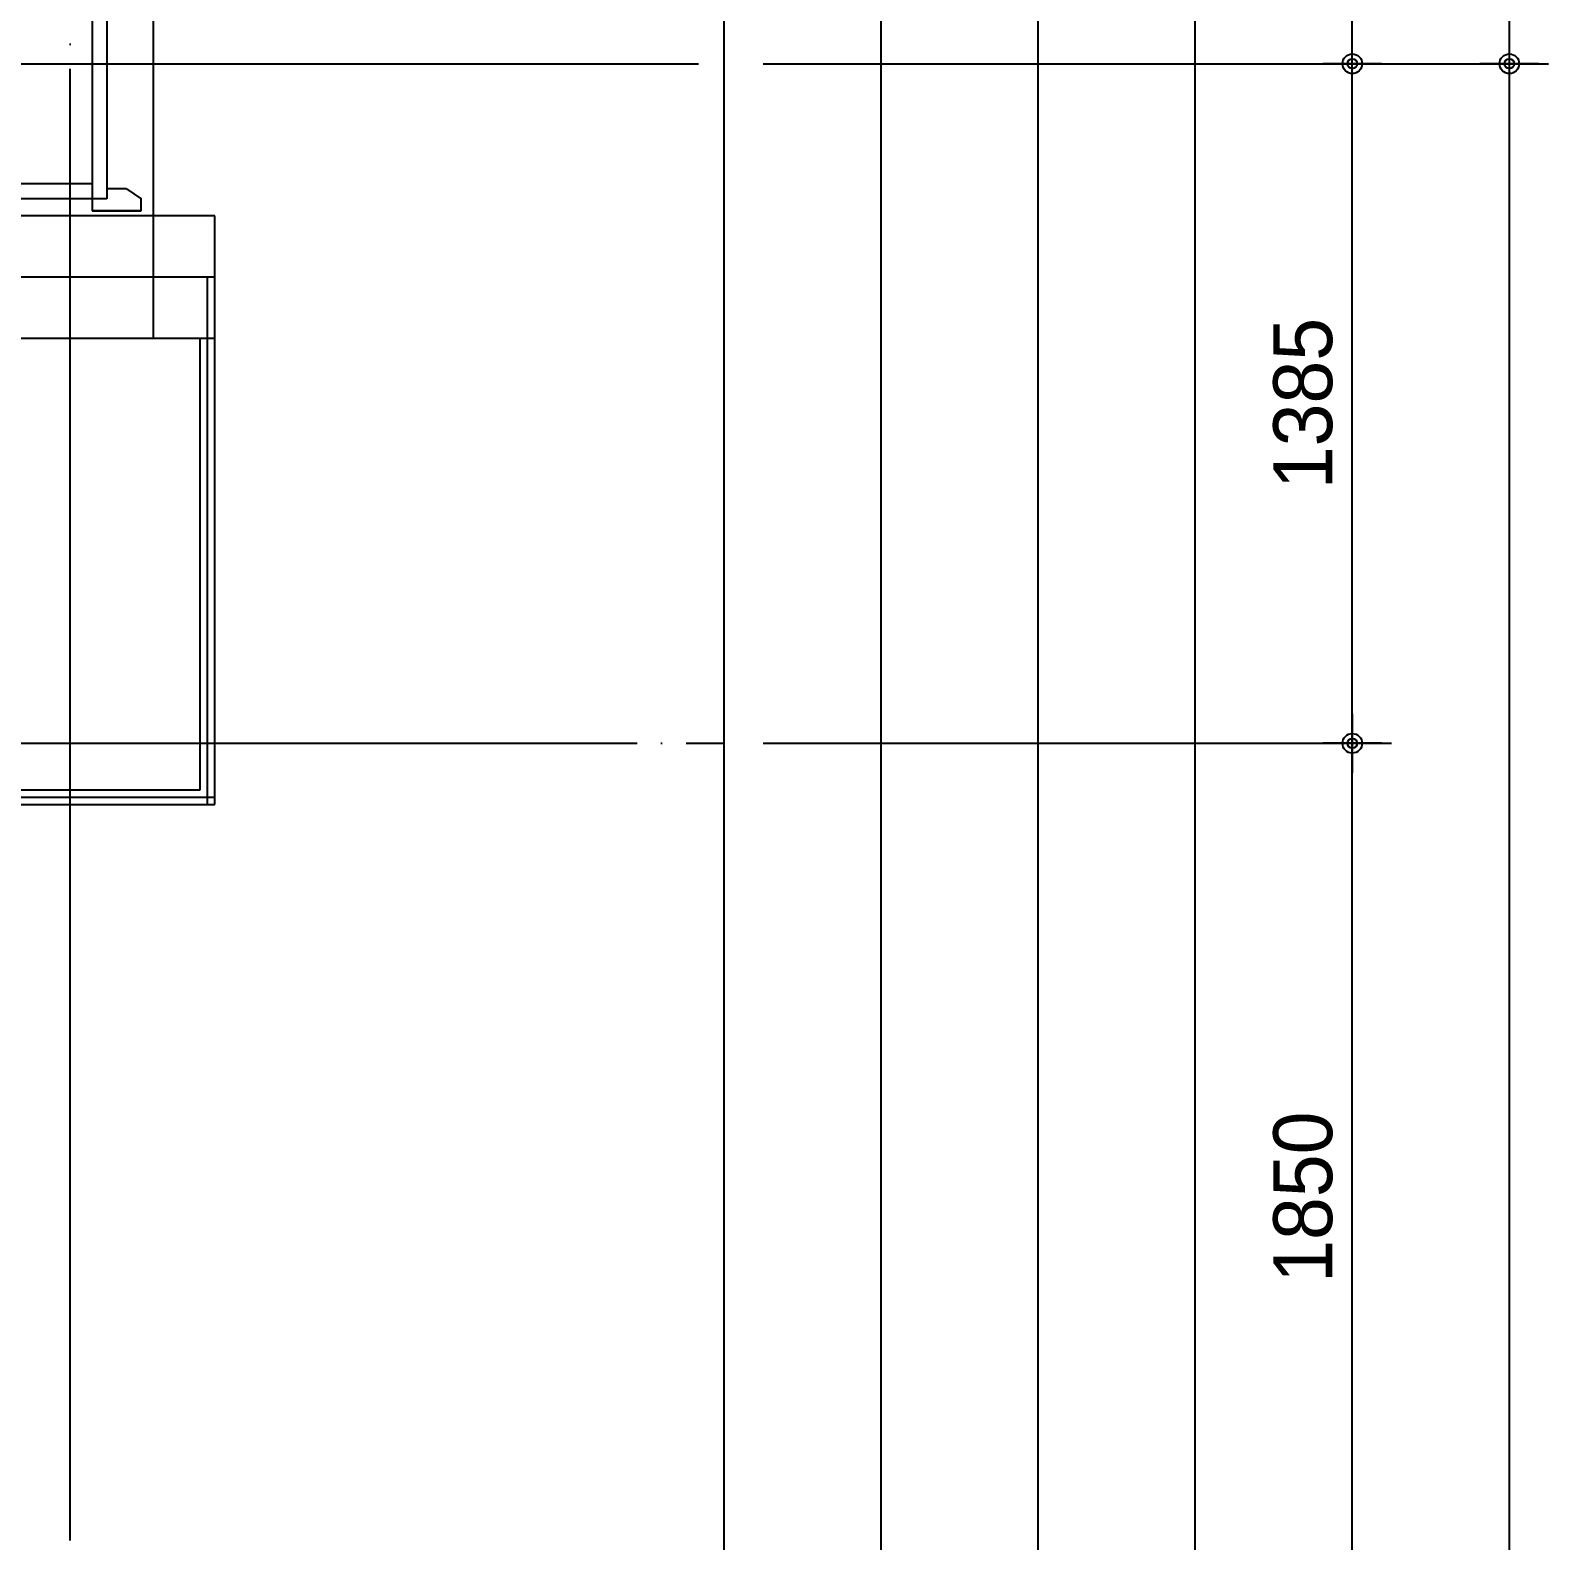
# Model space of a CAD drawing. Header units: millimetres. Extents: x -24416 to 92204, y -190080 to 23760.
# Drawn here: x 18557 to 21650, y 12827 to 15905 of the extents above; entities that cross this region are included whole.
import ezdxf
from ezdxf.enums import TextEntityAlignment as Align
from ezdxf.xclip import XClip

# ---------------------------------------------------------------- set-up
doc = ezdxf.new("R2010")
doc.units = ezdxf.units.MM
doc.header["$LTSCALE"] = 50
doc.header["$XCLIPFRAME"] = 0
doc.linetypes.add('AUDIT_D_220706163347-0', pattern=[0])
doc.linetypes.add('CEN', pattern=[62, 60, -1, 0, -1])
doc.layers.get('defpoints').update_dxf_attribs({"color": 139})
for name, color, linetype in [('A-STEEL', 4, 'Continuous'), ('AA-XXXX-DIMS', 7, 'Continuous'), ('CEN_CON', 1, 'CEN'), ('CONC', 2, 'Continuous'), ('DIM', 7, 'AUDIT_D_220706163347-0'), ('DOOR', 4, 'Continuous'), ('실명박스', 7, 'AUDIT_D_220706163347-0')]:
    doc.layers.add(name, color=color, linetype=linetype)
doc.layers.add('Def-PrintX', color=147, linetype='Continuous', plot=False)
doc.styles.add('HAUD01', font='Dotum.ttf')
doc.styles.get("Standard").update_dxf_attribs({"font": 'txt', "bigfont": 'whgtxt.shx'})
doc.styles.add('맑은고딕', font='malgun.ttf', dxfattribs={"width": 0.9})
doc.dimstyles.new('DIM_40', dxfattribs={"dimscale": 40, "dimtxt": 3, "dimasz": 1, "dimexe": 2, "dimexo": 2, "dimgap": 1, "dimtad": 1, "dimdec": 0, "dimzin": 0, "dimdsep": 46, "dimtxsty": '맑은고딕', "dimblk1": 'DIMDOT', "dimblk2": 'DIMDOT', "dimsah": 1, "dimcen": 0.09, "dimdle": 2, "dimclrd": 7, "dimclre": 7, "dimclrt": 3, "dimadec": 0, "dimazin": 0, "dimtfac": 1, "dimtdec": 0, "dimtix": 1, "dimtmove": 2, "dimatfit": 3, "dimldrblk": 'DIMDOT', "dimfxl": 2, "dimtolj": 1, "dimtzin": 0, "dimarcsym": 0})

# ---------------------------------------------------------------- blocks, each defined once
blk = doc.blocks.new('FSD 계단문 1100')
at = {"layer": 'DOOR'}
for p, q in [((25, 100), (25, 1150)), ((0, 100), (0, 0)), ((25, 100), (0, 100)), ((0, 0), (0, 100)), ((55, 100), (25, 100)), ((25, 70), (25, 100)), ((1100, 100), (1075, 100)), ((1075, 100), (1075, 70)), ((1100, 0), (1100, 100)), ((45, 70), (25, 70)), ((45, 30), (45, 70)), ((1075, 70), (1055, 70)), ((1055, 70), (1055, 30)), ((0, 0), (25, 0)), ((45, 30), (25, 0)), ((1055, 30), (1075, 0)), ((1075, 0), (1100, 0))]:
    blk.add_line(p, q, dxfattribs=at)
at = {"layer": 'DOOR', "color": 8}
for p, q in [((1075, 100), (55, 100)), ((1055, 70), (45, 70))]:
    blk.add_line(p, q, dxfattribs=at)
at = {"layer": 'DOOR'}
blk.add_lwpolyline([(55, 100), (55, 1150), (25, 1150)], dxfattribs=at)
at = {"layer": 'DOOR', "color": 8}
blk.add_arc((23.3, 98.3), 1051.7, 0.0932, 89.9068, dxfattribs=at)
at = {"layer": 'Def-PrintX'}
blk.add_text('FSD 계단문 1100', height=30, dxfattribs=at).set_placement((560, 43.8), align=Align.MIDDLE)
blk = doc.blocks.new('CO-102-MF', base_point=(243441.5, -43595.4))
at = {"layer": 'A-STEEL'}
for p, q in [((249456.5, -41965.4), (249456.5, -41045.4)), ((249486.5, -41995.4), (249486.5, -41045.4)), ((244296.5, -41965.4), (249456.5, -41965.4)), ((244296.5, -41995.4), (249486.5, -41995.4))]:
    blk.add_line(p, q, dxfattribs=at)
at = {"layer": 'CEN_CON'}
for p, q in [((249361.5, -41045.4), (249361.5, -37945.4)), ((249486.5, -40920.4), (244046.5, -40920.4)), ((249471.5, -41995.4), (249471.5, -40920.4)), ((244296.5, -41980.4), (249486.5, -41980.4))]:
    blk.add_line(p, q, dxfattribs=at)
at = {"layer": 'CONC', "color": 2}
for p, q in [((249486.5, -40795.4), (244296.5, -40795.4)), ((249486.5, -41045.4), (249486.5, -40795.4)), ((249486.5, -41045.4), (244296.5, -41045.4))]:
    blk.add_line(p, q, dxfattribs=at)
at = {"layer": 'DOOR', "rotation": 90}
blk.add_blockref('FSD 계단문 1100', (249336.5, -40785.4), dxfattribs=at)
blk = doc.blocks.new('A$C415C5DAF')
at = {"layer": 'CEN_CON'}
for p, q in [((6152.9, -5550), (6152.9, 500)), ((1332.9, -2540), (7485, -2540)), ((1207.9, -3925), (7485, -3925))]:
    blk.add_line(p, q, dxfattribs=at)
blk = doc.blocks.new('DIMDOT')
at = {"layer": 'AA-XXXX-DIMS'}
for p, q in [((0, -1.5), (0, 1.5)), ((-1.5, 0), (1.5, 0))]:
    blk.add_line(p, q, dxfattribs=at)
for radius in [0.5, 0.25]:
    blk.add_circle((0, 0), radius, dxfattribs=at)
blk = doc.blocks.new('*D678')
at = {"layer": 'defpoints', "color": 0, "transparency": 16777216}
for p in [(23057.2, -7922.9), (24657.2, -7922.9), (23057.2, -17957.9)]:
    blk.add_point(p, dxfattribs=at)
at = {"layer": 'DIM', "color": 7, "lineweight": -2, "transparency": 16777216}
for p, q in [((23137.2, -7922.9), (24737.2, -7922.9)), ((24657.2, -17917.9), (24657.2, -7962.9)), ((23137.2, -17957.9), (24737.2, -17957.9))]:
    blk.add_line(p, q, dxfattribs=at)
at = {"layer": 'DIM', "color": 7, "lineweight": -2, "transparency": 16777216, "xscale": 40, "yscale": 40, "zscale": 40}
for p, rotation in [((24657.2, -7922.9), 90), ((24657.2, -17957.9), 270)]:
    blk.add_blockref('DIMDOT', p, dxfattribs=dict(at, rotation=rotation))
at = {"layer": 'DIM', "color": 3, "transparency": 16777216, "insert": (24557.1, -12940.4), "char_height": 120, "attachment_point": 5, "rotation": 90, "style": 'HAUD01'}
blk.add_mtext('\\A1;10035', dxfattribs=at)
blk = doc.blocks.new('*D682')
at = {"layer": 'defpoints', "color": 0, "transparency": 16777216}
for p in [(23057.2, -9307.9), (24337.2, -9307.9), (23057.2, -11157.9)]:
    blk.add_point(p, dxfattribs=at)
at = {"layer": 'DIM', "color": 7, "lineweight": -2, "transparency": 16777216}
for p, q in [((23137.2, -9307.9), (24417.2, -9307.9)), ((24337.2, -11117.9), (24337.2, -9347.9)), ((23137.2, -11157.9), (24417.2, -11157.9))]:
    blk.add_line(p, q, dxfattribs=at)
at = {"layer": 'DIM', "color": 7, "lineweight": -2, "transparency": 16777216, "xscale": 40, "yscale": 40, "zscale": 40}
for p, rotation in [((24337.2, -9307.9), 90), ((24337.2, -11157.9), 270)]:
    blk.add_blockref('DIMDOT', p, dxfattribs=dict(at, rotation=rotation))
at = {"layer": 'DIM', "color": 3, "transparency": 16777216, "insert": (24237.1, -10232.9), "char_height": 120, "attachment_point": 5, "rotation": 90, "style": 'HAUD01'}
blk.add_mtext('\\A1;1850', dxfattribs=at)
blk = doc.blocks.new('*D683')
at = {"layer": 'defpoints', "color": 0, "transparency": 16777216}
for p in [(23057.2, -7922.9), (24337.2, -7922.9), (23057.2, -9307.9)]:
    blk.add_point(p, dxfattribs=at)
at = {"layer": 'DIM', "color": 7, "lineweight": -2, "transparency": 16777216}
for p, q in [((23137.2, -7922.9), (24417.2, -7922.9)), ((24337.2, -9267.9), (24337.2, -7962.9)), ((23137.2, -9307.9), (24417.2, -9307.9))]:
    blk.add_line(p, q, dxfattribs=at)
at = {"layer": 'DIM', "color": 7, "lineweight": -2, "transparency": 16777216, "xscale": 40, "yscale": 40, "zscale": 40}
for p, rotation in [((24337.2, -7922.9), 90), ((24337.2, -9307.9), 270)]:
    blk.add_blockref('DIMDOT', p, dxfattribs=dict(at, rotation=rotation))
at = {"layer": 'DIM', "color": 3, "transparency": 16777216, "insert": (24237.1, -8615.4), "char_height": 120, "attachment_point": 5, "rotation": 90, "style": 'HAUD01'}
blk.add_mtext('\\A1;1385', dxfattribs=at)
blk = doc.blocks.new('DIM-1108')
at = {"layer": 'DIM'}
for base, p1, p2, picture, middle in [((24657.2, -7922.9), (23057.2, -17957.9), (23057.2, -7922.9), '*D678', (24557.1, -12940.4)), ((24337.2, -7922.9), (23057.2, -9307.9), (23057.2, -7922.9), '*D683', (24237.1, -8615.4)), ((24337.2, -9307.9), (23057.2, -11157.9), (23057.2, -9307.9), '*D682', (24237.1, -10232.9))]:
    dim = blk.add_linear_dim(base=base, p1=p1, p2=p2, angle=270, dimstyle='DIM_40', override={"dimscale": 40, "dimtxsty": 'HAUD01'}, dxfattribs=at)
    dim.commit()
    dim.dimension.update_dxf_attribs({"geometry": picture, "text_midpoint": middle})

msp = doc.modelspace()

# ---------------------------------------------------------------- linework, layer by layer
at = {"layer": 'defpoints'}
for points in [[(21570.4, 20477.1), (2403.3, 20477.1), (2403.3, 3902.1), (21570.4, 3902.1)], [(21250.4, 20157.1), (2723.3, 20157.1), (2723.3, 4222.1), (21250.4, 4222.1)], [(20930.4, 19837.1), (3043.3, 19837.1), (3043.3, 4542.1), (20930.4, 4542.1)], [(20610.4, 19517.1), (3363.3, 19517.1), (3363.3, 4862.1), (20610.4, 4862.1)], [(20290.4, 19197.1), (3683.3, 19197.1), (3683.3, 5182.1), (20290.4, 5182.1)], [(19970.4, 18877.1), (4003.3, 18877.1), (4003.3, 5502.1), (19970.4, 5502.1)]]:
    msp.add_lwpolyline(points, close=True, dxfattribs=at)

# ---------------------------------------------------------------- block references
msp.add_blockref('DIM-1108', (-3086.8, 23760))
ref = msp.add_blockref('CO-102-MF', (12888.3, 12727.1))
XClip(ref).set_block_clipping_path([(234481.4609298515, -50820.4314148595), (250448.6133120671, -37445.4314148594)])
at = {"layer": '실명박스'}
msp.add_blockref('A$C415C5DAF', (12485.4, 18377.1), dxfattribs=at)

doc.saveas('drawing.dxf')
